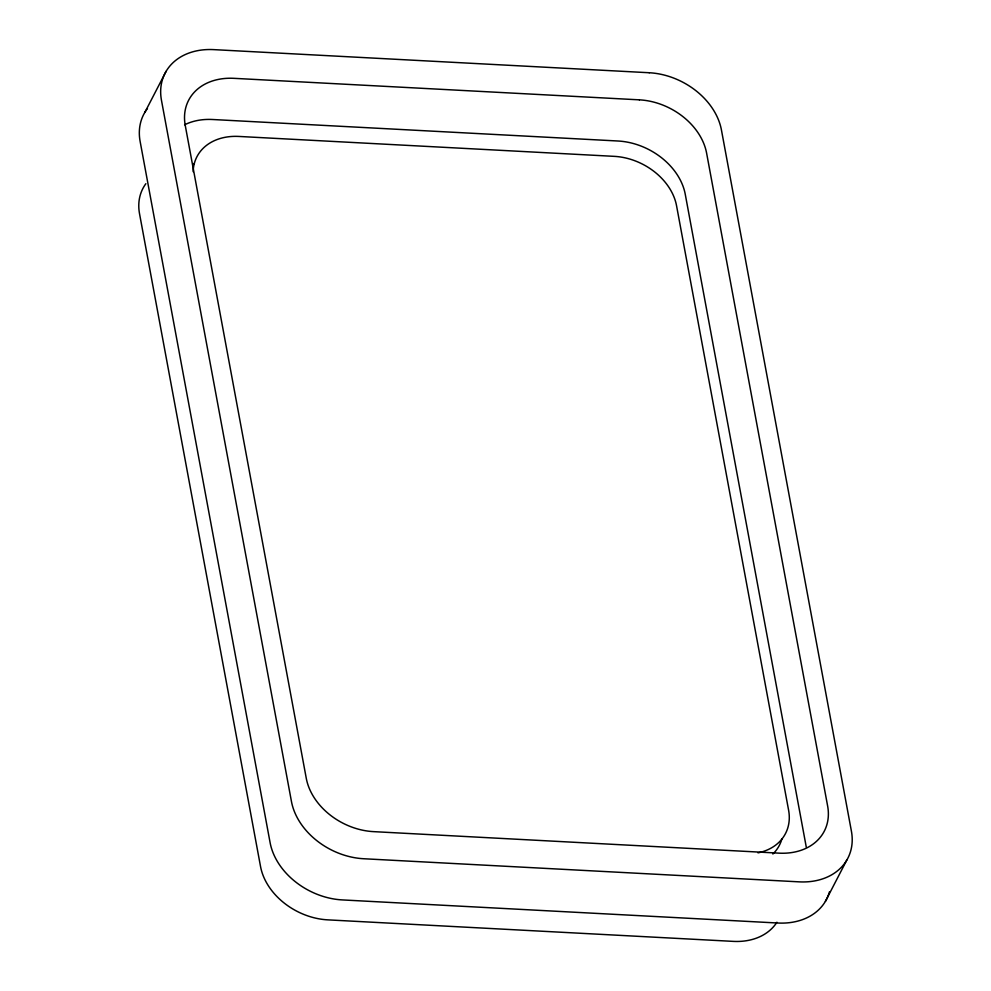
<?xml version="1.0" encoding="UTF-8"?>
<svg xmlns="http://www.w3.org/2000/svg" width="991" height="991" viewBox="0 0 991 991"><rect width="100%" height="100%" fill="white"/><g stroke="black" fill="none" stroke-linecap="round" stroke-linejoin="round"><path stroke-width="1.49" d="M144.797 112.466L166.129 71.29M825.416 901.364L846.748 860.188M806.29 847.181L685.264 194.31A61.454 46.874 27.4 0 0 618.025 141.007L212.532 119.502A61.454 46.874 27.4 0 0 184.611 124.792M829.43 891.863A66.013 50.343 27.4 0 1 777.861 923.017L342.329 899.915A66.013 50.343 27.4 0 1 270.109 842.672L140.127 141.44A66.013 50.343 27.4 0 1 147.461 108.527M781.936 838.758A56.908 43.393 27.4 0 1 772.881 854.019M192.762 165.237A56.908 43.393 27.4 0 1 194.038 163.478M145.875 183.694A61.454 46.874 27.4 0 0 139.52 213.697L260.546 866.568A61.454 46.874 27.4 0 0 327.786 919.859L733.278 941.376A61.454 46.874 27.4 0 0 776.919 922.237M758.004 852.855A56.908 43.393 27.4 0 0 788.601 810.204L676.543 205.694A56.908 43.393 27.4 0 0 614.284 156.355L238.819 136.436A56.908 43.393 27.4 0 0 193.134 171.678M649.216 72.739L213.684 49.624A66.013 50.343 27.4 0 0 161.459 100.264L291.453 801.496A66.013 50.343 27.4 0 0 363.672 858.739L799.204 881.854A66.013 50.343 27.4 0 0 851.418 831.214L721.436 129.982A66.013 50.343 27.4 0 0 649.216 72.739M639.368 99.843L233.876 78.326A61.454 46.874 27.4 0 0 185.255 125.473L306.281 778.344A61.454 46.874 27.4 0 0 373.52 831.635L779.013 853.152A61.454 46.874 27.4 0 0 827.634 806.005L706.608 153.134A61.454 46.874 27.4 0 0 639.368 99.843"/></g></svg>
